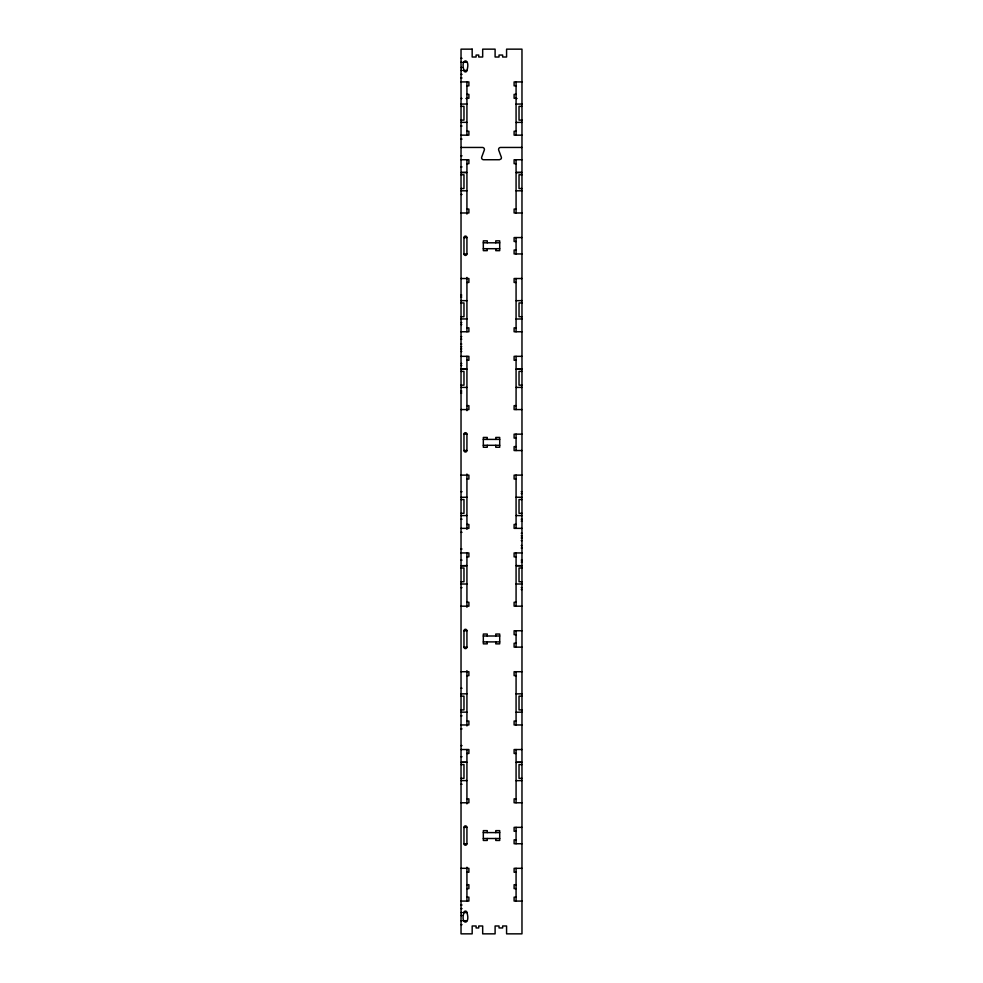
<?xml version="1.0" encoding="UTF-8"?>
<svg xmlns="http://www.w3.org/2000/svg" width="983" height="983" viewBox="0 0 983 983"><rect width="100%" height="100%" fill="white"/><g stroke="black" fill="none" stroke-linecap="round" stroke-linejoin="round"><path stroke-width="1.47" d="M461.027 58.329L462.01 58.329M461.027 62.261L462.01 62.261M463.239 62.261L466.925 62.261M461.027 67.495L462.01 67.495M461.027 70.444L462.01 70.444M463.239 70.444L466.925 70.444C470.943 57.739 459.958 57.739 463.976 70.444A1.474 1.474 0 0 0 465.451 71.919A1.474 1.474 0 0 0 466.925 70.444M461.027 74.376L462.01 74.376M461.027 77.989L462.01 77.989M461.027 81.921L468.891 81.921L468.891 85.853L466.925 85.853M521.973 81.921L514.109 81.921L514.109 85.853L516.075 85.853M466.925 94.368L468.891 94.368L468.891 98.3L466.925 98.3M516.075 94.368L514.109 94.368L514.109 98.3L516.075 98.3M461.027 98.484L462.01 98.484M465.942 98.484L466.925 98.484M516.075 98.484L517.058 98.484M461.027 104.1L466.925 104.014M516.075 104.1L521.973 104.014M461.027 106.348L463.976 106.348L463.976 120.11L461.027 120.11M521.973 106.348L519.024 106.348L519.024 120.11L521.973 120.11M461.027 122.347L466.925 122.347M516.075 122.433L521.973 122.347M461.027 126.008L462.01 126.008M466.925 131.231L468.891 131.231L468.891 135.162L461.027 135.162M516.075 131.231L514.109 131.231L514.109 135.162L521.973 135.162M461.027 139.095L462.01 139.095M461.027 147.45L482.456 147.45A1.966 1.966 0 0 1 484.3 150.092L481.67 157.206A1.966 1.966 0 0 0 483.55 159.738L499.45 159.738L501.023 158.951A1.966 1.966 0 0 0 501.33 157.206L498.7 150.092A1.966 1.966 0 0 1 500.544 147.45L521.973 147.45M461.027 155.805L462.01 155.805M461.027 159.738L468.891 159.738L468.891 163.669L466.925 163.669M521.973 159.738L514.109 159.738L514.109 163.669L516.075 163.669M461.027 166.926L462.01 166.926M462.01 172.467L466.925 172.467L461.027 172.553M517.058 172.467L521.973 172.467L516.075 172.553M461.027 174.79L463.976 174.79L463.976 188.552L461.027 188.552M521.973 174.79L519.024 174.79L519.024 188.552L521.973 188.552M461.027 190.8L466.925 190.8M516.075 190.8L521.973 190.8M461.027 194.45L462.01 194.45M466.925 209.047L468.891 209.047L468.891 212.979L461.027 212.979M516.075 209.047L514.109 209.047L514.109 212.979L521.973 212.979M463.976 237.554L466.925 237.554L466.925 253.946A1.474 1.474 0 0 1 465.451 255.42A1.474 1.474 0 0 1 463.976 253.946L463.976 237.554A1.474 1.474 0 0 1 465.451 236.08A1.474 1.474 0 0 1 466.925 237.554M521.973 237.554L514.109 237.554L514.109 241.486L516.075 241.486M483.304 242.801L499.696 242.801M483.304 248.699L499.696 248.699M516.075 250.014L514.109 250.014L514.109 253.946L521.973 253.946M463.976 253.946L466.925 253.946M461.027 278.521L468.891 278.521L468.891 282.453L466.925 282.453M521.973 278.521L514.109 278.521L514.109 282.453L516.075 282.453M461.027 295.084L461.764 295.084M461.027 297.05L461.764 297.05M461.027 300.614L466.925 300.7M516.075 300.7L521.973 300.614M461.027 302.948L463.976 302.948L463.976 316.71L461.027 316.71M521.973 302.948L519.024 302.948L519.024 316.71L521.973 316.71M461.027 318.947L466.925 318.947M516.075 319.033L521.973 318.947M461.027 322.608L461.764 322.608M461.027 324.574L461.764 324.574M466.925 327.831L468.891 327.831L468.891 331.762L461.027 331.762M516.075 327.831L514.109 327.831L514.109 331.762L521.973 331.762M461.027 336.641L461.764 336.641M461.027 339.172L461.764 339.172M461.027 344.05L461.764 344.05M461.027 346.692L461.764 346.692M461.027 348.928L461.764 348.928M461.027 351.459L461.764 351.459M461.027 356.337L468.891 356.337L468.891 360.269L466.925 360.269M521.973 356.337L514.109 356.337L514.109 360.269L516.075 360.269M461.027 363.526L461.764 363.526M461.027 365.492L461.764 365.492M465.451 369.067L461.027 369.067L466.925 369.153M517.058 369.067L521.973 369.067L516.075 369.153M461.027 371.39L463.976 371.39L463.976 385.152L461.027 385.152M521.973 371.39L519.024 371.39L519.024 385.152L521.973 385.152M461.027 387.4L466.925 387.4M516.075 387.4L521.973 387.4M461.027 391.05L461.764 391.05M461.027 393.016L461.764 393.016M466.925 405.647L468.891 405.647L468.891 409.579L461.027 409.579M516.075 405.647L514.109 405.647L514.109 409.579L521.973 409.579M463.976 434.154L466.925 434.154L466.925 450.546A1.474 1.474 0 0 1 465.451 452.02A1.474 1.474 0 0 1 463.976 450.546L463.976 434.154A1.474 1.474 0 0 1 465.451 432.68A1.474 1.474 0 0 1 466.925 434.154M521.973 434.154L514.109 434.154L514.109 438.086L516.075 438.086M483.304 439.401L499.696 439.401M483.304 445.299L499.696 445.299M516.075 446.614L514.109 446.614L514.109 450.546L521.973 450.546M463.976 450.546L466.925 450.546M461.027 475.121L468.891 475.121L468.891 479.053L466.925 479.053M521.973 475.121L514.109 475.121L514.109 479.053L516.075 479.053M461.027 491.684L462.01 491.684M521.236 491.684L521.973 491.684M521.236 493.65L521.973 493.65M461.027 497.3L466.925 497.214M516.075 497.214L521.973 497.3M461.027 499.548L463.976 499.548L463.976 513.31L461.027 513.31M521.973 499.548L519.024 499.548L519.024 513.31L521.973 513.31M461.027 515.633L466.925 515.547M516.075 515.547L521.973 515.633M461.027 519.208L462.01 519.208M521.236 519.208L521.973 519.208M521.236 521.174L521.973 521.174M466.925 524.431L468.891 524.431L468.891 528.362L461.027 528.362M516.075 524.431L514.109 524.431L514.109 528.362L521.973 528.362M461.027 532.294L462.01 532.294M521.236 533.241L521.973 533.241M521.236 535.772L521.973 535.772M521.236 538.008L521.973 538.008M521.236 540.65L521.973 540.65M521.236 545.528L521.973 545.528M521.236 548.059L521.973 548.059M461.027 549.005L462.01 549.005M461.027 552.938L468.891 552.938L468.891 556.87L466.925 556.87M521.973 552.938L514.109 552.938L514.109 556.87L516.075 556.87M461.027 560.126L462.01 560.126M521.236 560.126L521.973 560.126M521.236 562.092L521.973 562.092M462.01 565.667L466.925 565.667L461.027 565.753M520.499 565.667L516.075 565.667L521.973 565.753M461.027 567.99L463.976 567.99L463.976 581.752L461.027 581.752M521.973 567.99L519.024 567.99L519.024 581.752L521.973 581.752M461.027 584L466.925 584M516.075 584L521.973 584M461.027 587.65L462.01 587.65M521.236 587.65L521.973 587.65M521.236 589.616L521.973 589.616M466.925 602.247L468.891 602.247L468.891 606.179L461.027 606.179M516.075 602.247L514.109 602.247L514.109 606.179L521.973 606.179M463.976 630.754L466.925 630.754L466.925 647.146A1.474 1.474 0 0 1 465.451 648.62A1.474 1.474 0 0 1 463.976 647.146L463.976 630.754A1.474 1.474 0 0 1 465.451 629.28A1.474 1.474 0 0 1 466.925 630.754M521.973 630.754L514.109 630.754L514.109 634.686L516.075 634.686M483.304 636.001L499.696 636.001M483.304 641.899L499.696 641.899M516.075 643.214L514.109 643.214L514.109 647.146L521.973 647.146M463.976 647.146L466.925 647.146M461.027 671.721L468.891 671.721L468.891 675.653L466.925 675.653M521.973 671.721L514.109 671.721L514.109 675.653L516.075 675.653M461.027 688.284L462.01 688.284M461.027 693.9L466.925 693.814M516.075 693.9L521.973 693.814M461.027 696.148L463.976 696.148L463.976 709.91L461.027 709.91M521.973 696.148L519.024 696.148L519.024 709.91L521.973 709.91M461.027 712.147L466.925 712.147M516.075 712.233L521.973 712.147M461.027 715.808L462.01 715.808M466.925 721.03L468.891 721.03L468.891 724.962L461.027 724.962M516.075 721.03L514.109 721.03L514.109 724.962L521.973 724.962M461.027 728.895L462.01 728.895M461.027 745.605L462.01 745.605M461.027 749.538L468.891 749.538L468.891 753.47L466.925 753.47M521.973 749.538L514.109 749.538L514.109 753.47L516.075 753.47M461.027 756.726L462.01 756.726M462.01 762.267L466.925 762.267L461.027 762.353M517.058 762.267L521.973 762.267L516.075 762.353M461.027 764.59L463.976 764.59L463.976 778.352L461.027 778.352M521.973 764.59L519.024 764.59L519.024 778.352L521.973 778.352M461.027 780.6L466.925 780.6M516.075 780.686L521.973 780.6M461.027 784.25L462.01 784.25M466.925 798.847L468.891 798.847L468.891 802.779L461.027 802.779M516.075 798.847L514.109 798.847L514.109 802.779L521.973 802.779M463.976 827.354L466.925 827.354L466.925 843.746A1.474 1.474 0 0 1 465.451 845.22A1.474 1.474 0 0 1 463.976 843.746L463.976 827.354A1.474 1.474 0 0 1 465.451 825.88A1.474 1.474 0 0 1 466.925 827.354M521.973 827.354L514.109 827.354L514.109 831.286L516.075 831.286M483.304 832.601L499.696 832.601M483.304 838.499L499.696 838.499M516.075 839.814L514.109 839.814L514.109 843.746L521.973 843.746M463.976 843.746L466.925 843.746M461.027 868.321L468.891 868.321L468.891 872.253L466.925 872.253M521.973 868.321L514.109 868.321L514.109 872.253L516.075 872.253M466.925 884.7L468.891 884.7L468.891 888.632L466.925 888.632M516.075 884.7L514.109 884.7L514.109 888.632L516.075 888.632M466.925 897.147L468.891 897.147L468.891 901.079L461.027 901.079M516.075 897.147L514.109 897.147L514.109 901.079L521.973 901.079M461.027 905.011L462.01 905.011M461.027 908.624L462.01 908.624M461.027 912.556L462.01 912.556M463.239 912.556L466.925 912.556C470.943 925.261 459.958 925.261 463.976 912.556A1.474 1.474 0 0 1 465.451 911.081A1.474 1.474 0 0 1 466.925 912.556M461.027 915.505L462.01 915.505M461.027 920.739L462.01 920.739M463.239 920.739L466.925 920.739M461.027 924.671L462.01 924.671M516.075 81.921L516.075 135.162M516.075 159.738L516.075 212.979M516.075 237.554L516.075 253.946M516.075 278.521L516.075 331.762M516.075 356.337L516.075 409.579M516.075 434.154L516.075 450.546M516.075 475.121L516.075 528.362M516.075 552.938L516.075 606.179M516.075 630.754L516.075 647.146M516.075 671.721L516.075 724.962M516.075 749.538L516.075 802.779M516.075 827.354L516.075 843.746M516.075 868.321L516.075 901.079M495.776 242.801L495.776 240.835L499.708 240.835L499.708 250.665L495.776 250.665L495.776 248.699M495.776 439.401L495.776 437.435L499.708 437.435L499.708 447.265L495.776 447.265L495.776 445.299M495.776 636.001L495.776 634.035L499.708 634.035L499.708 643.865L495.776 643.865L495.776 641.899M495.776 832.601L495.776 830.635L499.708 830.635L499.708 840.465L495.776 840.465L495.776 838.499M487.261 242.801L487.261 240.835L483.329 240.835L483.329 250.665L487.261 250.665L487.261 248.699M487.261 439.401L487.261 437.435L483.329 437.435L483.329 447.265L487.261 447.265L487.261 445.299M487.261 636.001L487.261 634.035L483.329 634.035L483.329 643.865L487.261 643.865L487.261 641.899M487.261 832.601L487.261 830.635L483.329 830.635L483.329 840.465L487.261 840.465L487.261 838.499M466.925 81.921L466.925 135.162M466.925 159.738L466.925 214.073M466.925 277.427L466.925 331.762M466.925 356.337L466.925 410.673M466.925 474.027L466.925 529.346M466.925 552.938L466.925 607.273M466.925 670.627L466.925 725.945M466.925 749.538L466.925 803.873M466.925 867.227L466.925 901.079M472.172 49.15L461.027 49.15L461.027 933.85L472.172 933.85L472.172 925.986L476.104 925.986L476.104 927.952L478.746 927.952L478.746 925.986L482.678 925.986L482.678 933.85L495.1 933.85L495.1 925.986L499.032 925.986L499.032 927.952L502.645 927.952L502.645 925.986L506.577 925.986L506.577 933.85L521.973 933.85L521.973 49.15L506.577 49.15L506.577 57.014L502.645 57.014L502.645 55.048L499.032 55.048L499.032 57.014L495.1 57.014L495.1 49.15L482.678 49.15L482.678 57.014L478.746 57.014L478.746 55.048L476.104 55.048L476.104 57.014L472.172 57.014L472.172 49.15"/></g></svg>
